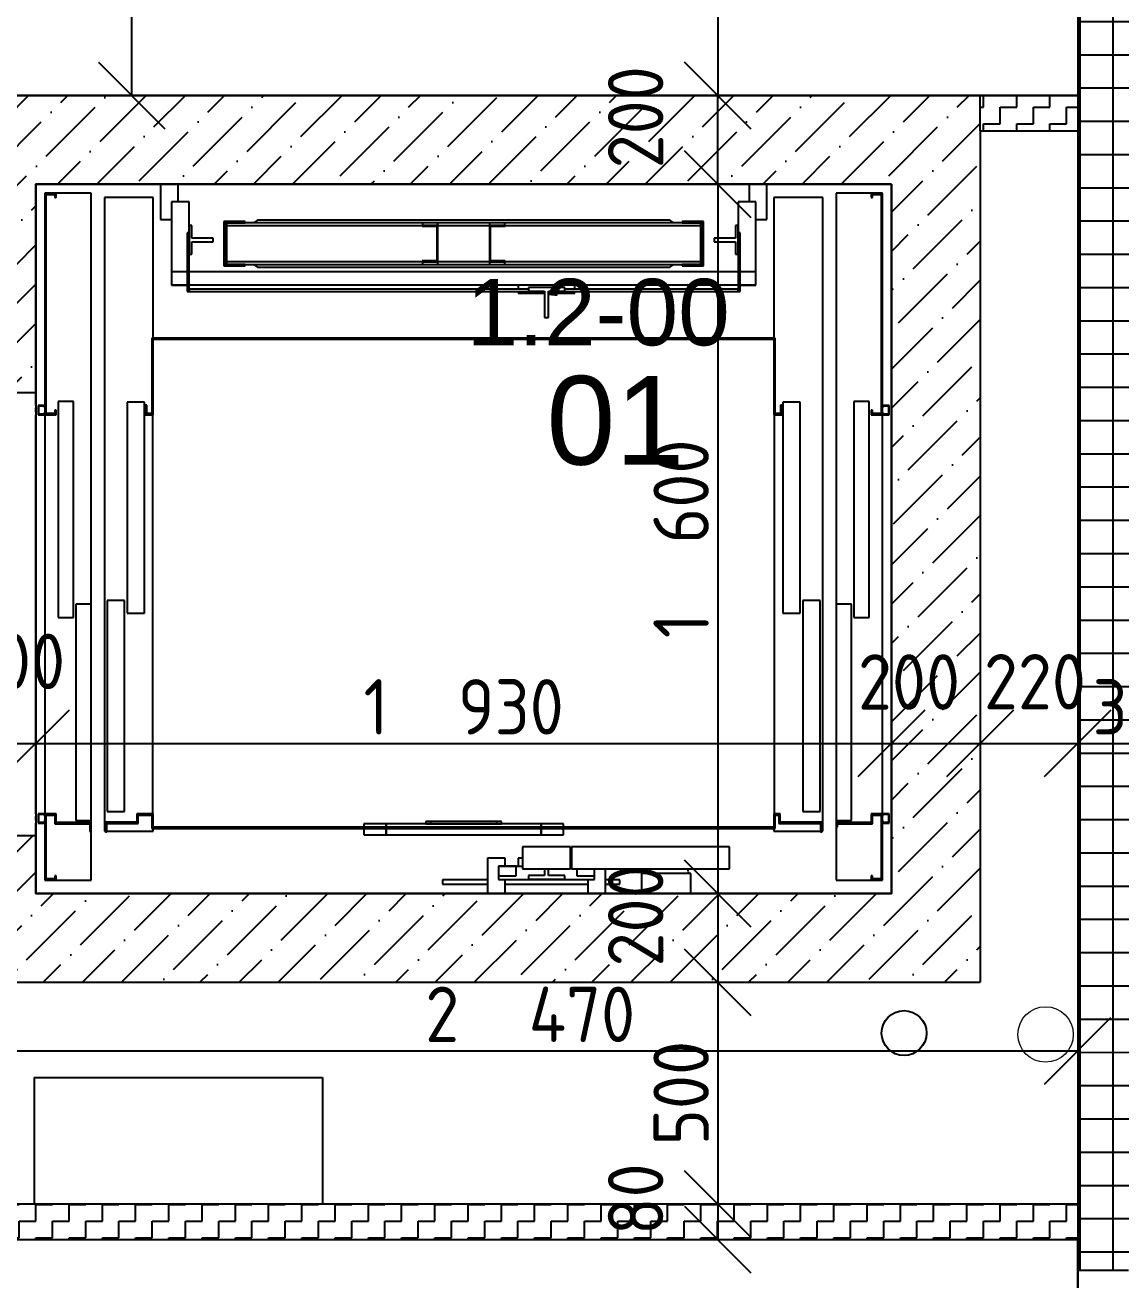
# Model space of a CAD drawing. Extents: x 4511820 to 5180432, y -1526536 to -944957.
# Drawn here: x 4991497 to 4993968, y -1336916 to -1334086 of the extents above; entities that cross this region are included whole.
import ezdxf

# ---------------------------------------------------------------- set-up
doc = ezdxf.new("R2010")
doc.units = 0
doc.header["$MEASUREMENT"] = 0
doc.layers.get('0').update_dxf_attribs({"linetype": 'CONTINUOUS'})
doc.layers.get('Defpoints').update_dxf_attribs({"color": 61, "linetype": 'CONTINUOUS'})
for name, color, linetype in [('KÓTY', 4, 'CONTINUOUS'), ('MÚRY', 1, 'CONTINUOUS'), ('Plochy', 41, 'CONTINUOUS'), ('POPIS', 7, 'CONTINUOUS'), ('POZEMOK', 7, 'CONTINUOUS'), ('TENKÁ', 7, 'CONTINUOUS'), ('tzb', 153, 'CONTINUOUS'), ('zz-vetr', 52, 'CONTINUOUS'), ('ŠRAFY', 82, 'CONTINUOUS')]:
    doc.layers.add(name, color=color, linetype=linetype)
doc.layers.add('zz-kanal-splaskova', color=37, linetype='CONTINUOUS', lineweight=18)
doc.styles.add('ARIAL', font='arial.ttf')
doc.styles.add('STYLE1', font='isocp.shx')
doc.dimstyles.new('STANDARD-50', dxfattribs={"dimtxt": 125, "dimasz": 150, "dimexe": 10, "dimexo": 200, "dimgap": 20, "dimtad": 1, "dimdsep": 46, "dimlunit": 6, "dimtxsty": 'STYLE1', "dimblk1": 'OBLIQUE', "dimblk2": 'OBLIQUE', "dimsah": 1, "dimcen": 2.5, "dimse1": 1, "dimse2": 1, "dimadec": 0, "dimazin": 0, "dimtfac": 1, "dimtmove": 1, "dimatfit": 3, "dimldrblk": 'OBLIQUE', "dimfxl": 1, "dimtolj": 1, "dimtzin": 0, "dimarcsym": 0})
pattern_1 = [(0, (-68841.5, 128041), (37.5, 37.5), [37.5, -37.5]), (90, (-68804, 128041), (-37.5, 37.5), [37.5, -37.5])]

# ---------------------------------------------------------------- blocks, each defined once
blk = doc.blocks.new('_OBLIQUE')
at = {"color": 0, "linetype": 'ByBlock'}
blk.add_line((-0.5, -0.5), (0.5, 0.5), dxfattribs=at)
blk = doc.blocks.new('*D22715')
at = {"layer": 'Defpoints', "color": 0}
for p in [(4993272.5, -1332585.2), (4993059, -1334245.2), (4993272.5, -1334245.2)]:
    blk.add_point(p, dxfattribs=at)
at = {"layer": 'KÓTY', "color": 0, "lineweight": -2}
blk.add_line((4993059, -1332585.2), (4993059, -1334245.2), dxfattribs=at)
at = {"layer": 'KÓTY', "color": 0, "linetype": 'ByBlock', "lineweight": -2, "xscale": 150, "yscale": 150, "zscale": 150}
for p, rotation in [((4993059, -1332585.2), 90), ((4993059, -1334245.2), 270)]:
    blk.add_blockref('_OBLIQUE', p, dxfattribs=dict(at, rotation=rotation))
at = {"layer": 'KÓTY', "color": 0, "insert": (4992955, -1333654.5), "char_height": 125, "attachment_point": 5, "rotation": 90, "style": 'STYLE1'}
blk.add_mtext('\\A1;1ﾠ660', dxfattribs=at)
blk = doc.blocks.new('*D22717')
at = {"layer": 'Defpoints', "color": 0}
for p in [(4991571, -1332305.2), (4991571, -1334245.2), (4991737, -1334245.2)]:
    blk.add_point(p, dxfattribs=at)
at = {"layer": 'KÓTY', "color": 0, "lineweight": -2}
blk.add_line((4991737, -1332305.2), (4991737, -1334245.2), dxfattribs=at)
at = {"layer": 'KÓTY', "color": 0, "linetype": 'ByBlock', "lineweight": -2, "xscale": 150, "yscale": 150, "zscale": 150}
for p, rotation in [((4991737, -1332305.2), 90), ((4991737, -1334245.2), 270)]:
    blk.add_blockref('_OBLIQUE', p, dxfattribs=dict(at, rotation=rotation))
at = {"layer": 'KÓTY', "color": 0, "insert": (4991644.5, -1333351), "char_height": 125, "attachment_point": 5, "rotation": 90, "style": 'STYLE1'}
blk.add_mtext('\\A1;1ﾠ940', dxfattribs=at)
blk = doc.blocks.new('*D22760')
at = {"layer": 'Defpoints', "color": 0}
for p in [(4991521, -1335706.5), (4991321, -1335915.2), (4991521, -1335915.2)]:
    blk.add_point(p, dxfattribs=at)
at = {"layer": 'KÓTY', "color": 0, "lineweight": -2}
blk.add_line((4991321, -1335706.5), (4991521, -1335706.5), dxfattribs=at)
at = {"layer": 'KÓTY', "color": 0, "linetype": 'ByBlock', "lineweight": -2, "xscale": 150, "yscale": 150, "zscale": 150, "rotation": 180}
blk.add_blockref('_OBLIQUE', (4991321, -1335706.5), dxfattribs=at)
at = {"layer": 'KÓTY', "color": 0, "linetype": 'ByBlock', "lineweight": -2, "xscale": 150, "yscale": 150, "zscale": 150}
blk.add_blockref('_OBLIQUE', (4991521, -1335706.5), dxfattribs=at)
at = {"layer": 'KÓTY', "color": 0, "insert": (4991471.8, -1335521.5), "char_height": 125, "attachment_point": 5, "style": 'STYLE1'}
blk.add_mtext('\\A1;200', dxfattribs=at)
blk = doc.blocks.new('*D22761')
at = {"layer": 'Defpoints', "color": 0}
for p in [(4993451, -1335706.5), (4991521, -1336045.2), (4993451, -1336045.2)]:
    blk.add_point(p, dxfattribs=at)
at = {"layer": 'KÓTY', "color": 0, "lineweight": -2}
blk.add_line((4991521, -1335706.5), (4993451, -1335706.5), dxfattribs=at)
at = {"layer": 'KÓTY', "color": 0, "linetype": 'ByBlock', "lineweight": -2, "xscale": 150, "yscale": 150, "zscale": 150, "rotation": 180}
blk.add_blockref('_OBLIQUE', (4991521, -1335706.5), dxfattribs=at)
at = {"layer": 'KÓTY', "color": 0, "linetype": 'ByBlock', "lineweight": -2, "xscale": 150, "yscale": 150, "zscale": 150}
blk.add_blockref('_OBLIQUE', (4993451, -1335706.5), dxfattribs=at)
at = {"layer": 'KÓTY', "color": 0, "insert": (4992486, -1335624), "char_height": 125, "attachment_point": 5, "style": 'STYLE1'}
blk.add_mtext('\\A1;1ﾠ930', dxfattribs=at)
blk = doc.blocks.new('*D22762')
at = {"layer": 'Defpoints', "color": 0}
for p in [(4993651, -1335706.5), (4993451, -1336045.2), (4993651, -1336045.2)]:
    blk.add_point(p, dxfattribs=at)
at = {"layer": 'KÓTY', "color": 0, "lineweight": -2}
blk.add_line((4993451, -1335706.5), (4993651, -1335706.5), dxfattribs=at)
at = {"layer": 'KÓTY', "color": 0, "linetype": 'ByBlock', "lineweight": -2, "xscale": 150, "yscale": 150, "zscale": 150, "rotation": 180}
blk.add_blockref('_OBLIQUE', (4993451, -1335706.5), dxfattribs=at)
at = {"layer": 'KÓTY', "color": 0, "linetype": 'ByBlock', "lineweight": -2, "xscale": 150, "yscale": 150, "zscale": 150}
blk.add_blockref('_OBLIQUE', (4993651, -1335706.5), dxfattribs=at)
at = {"layer": 'KÓTY', "color": 0, "insert": (4993490.5, -1335568), "char_height": 125, "attachment_point": 5, "style": 'STYLE1'}
blk.add_mtext('\\A1;200', dxfattribs=at)
blk = doc.blocks.new('*D22763')
at = {"layer": 'Defpoints', "color": 0}
for p in [(4993651, -1335706.5), (4993871, -1335706.5), (4993871, -1335706.5)]:
    blk.add_point(p, dxfattribs=at)
at = {"layer": 'KÓTY', "color": 0, "lineweight": -2}
blk.add_line((4993651, -1335706.5), (4993871, -1335706.5), dxfattribs=at)
at = {"layer": 'KÓTY', "color": 0, "linetype": 'ByBlock', "lineweight": -2, "xscale": 150, "yscale": 150, "zscale": 150, "rotation": 180}
blk.add_blockref('_OBLIQUE', (4993651, -1335706.5), dxfattribs=at)
at = {"layer": 'KÓTY', "color": 0, "linetype": 'ByBlock', "lineweight": -2, "xscale": 150, "yscale": 150, "zscale": 150}
blk.add_blockref('_OBLIQUE', (4993871, -1335706.5), dxfattribs=at)
at = {"layer": 'KÓTY', "color": 0, "insert": (4993774.5, -1335567.5), "char_height": 125, "attachment_point": 5, "style": 'STYLE1'}
blk.add_mtext('\\A1;220', dxfattribs=at)
blk = doc.blocks.new('*D22764')
at = {"layer": 'Defpoints', "color": 0}
for p in [(4993871, -1335706.5), (4994171, -1335706.5), (4994171, -1335706.5)]:
    blk.add_point(p, dxfattribs=at)
at = {"layer": 'KÓTY', "color": 0, "lineweight": -2}
blk.add_line((4993871, -1335706.5), (4994171, -1335706.5), dxfattribs=at)
at = {"layer": 'KÓTY', "color": 0, "linetype": 'ByBlock', "lineweight": -2, "xscale": 150, "yscale": 150, "zscale": 150, "rotation": 180}
blk.add_blockref('_OBLIQUE', (4993871, -1335706.5), dxfattribs=at)
at = {"layer": 'KÓTY', "color": 0, "linetype": 'ByBlock', "lineweight": -2, "xscale": 150, "yscale": 150, "zscale": 150}
blk.add_blockref('_OBLIQUE', (4994171, -1335706.5), dxfattribs=at)
at = {"layer": 'KÓTY', "color": 0, "insert": (4994021, -1335624), "char_height": 125, "attachment_point": 5, "style": 'STYLE1'}
blk.add_mtext('\\A1;300', dxfattribs=at)
blk = doc.blocks.new('*D22765')
at = {"layer": 'Defpoints', "color": 0}
for p in [(4993059, -1334245.2), (4993451, -1334245.2), (4993451, -1334445.2)]:
    blk.add_point(p, dxfattribs=at)
at = {"layer": 'KÓTY', "color": 0, "lineweight": -2}
blk.add_line((4993059, -1334445.2), (4993059, -1334245.2), dxfattribs=at)
at = {"layer": 'KÓTY', "color": 0, "linetype": 'ByBlock', "lineweight": -2, "xscale": 150, "yscale": 150, "zscale": 150}
for p, rotation in [((4993059, -1334245.2), 90), ((4993059, -1334445.2), 270)]:
    blk.add_blockref('_OBLIQUE', p, dxfattribs=dict(at, rotation=rotation))
at = {"layer": 'KÓTY', "color": 0, "insert": (4992874, -1334294.4), "char_height": 125, "attachment_point": 5, "rotation": 90, "style": 'STYLE1'}
blk.add_mtext('\\A1;200', dxfattribs=at)
blk = doc.blocks.new('*D22766')
at = {"layer": 'Defpoints', "color": 0}
for p in [(4993451, -1334445.2), (4993059, -1336045.2), (4993451, -1336045.2)]:
    blk.add_point(p, dxfattribs=at)
at = {"layer": 'KÓTY', "color": 0, "lineweight": -2}
blk.add_line((4993059, -1334445.2), (4993059, -1336045.2), dxfattribs=at)
at = {"layer": 'KÓTY', "color": 0, "linetype": 'ByBlock', "lineweight": -2, "xscale": 150, "yscale": 150, "zscale": 150}
for p, rotation in [((4993059, -1334445.2), 90), ((4993059, -1336045.2), 270)]:
    blk.add_blockref('_OBLIQUE', p, dxfattribs=dict(at, rotation=rotation))
at = {"layer": 'KÓTY', "color": 0, "insert": (4992976.5, -1335245.2), "char_height": 125, "attachment_point": 5, "rotation": 90, "style": 'STYLE1'}
blk.add_mtext('\\A1;1ﾠ600', dxfattribs=at)
blk = doc.blocks.new('*D22767')
at = {"layer": 'Defpoints', "color": 0}
for p in [(4993059, -1336045.2), (4993059, -1336245.2), (4993059, -1336245.2)]:
    blk.add_point(p, dxfattribs=at)
at = {"layer": 'KÓTY', "color": 0, "lineweight": -2}
blk.add_line((4993059, -1336045.2), (4993059, -1336245.2), dxfattribs=at)
at = {"layer": 'KÓTY', "color": 0, "linetype": 'ByBlock', "lineweight": -2, "xscale": 150, "yscale": 150, "zscale": 150}
for p, rotation in [((4993059, -1336045.2), 90), ((4993059, -1336245.2), 270)]:
    blk.add_blockref('_OBLIQUE', p, dxfattribs=dict(at, rotation=rotation))
at = {"layer": 'KÓTY', "color": 0, "insert": (4992874, -1336094.4), "char_height": 125, "attachment_point": 5, "rotation": 90, "style": 'STYLE1'}
blk.add_mtext('\\A1;200', dxfattribs=at)
blk = doc.blocks.new('*D22768')
at = {"layer": 'Defpoints', "color": 0}
for p in [(4993059, -1336245.2), (4993059, -1336745.2), (4993059, -1336745.2)]:
    blk.add_point(p, dxfattribs=at)
at = {"layer": 'KÓTY', "color": 0, "lineweight": -2}
blk.add_line((4993059, -1336245.2), (4993059, -1336745.2), dxfattribs=at)
at = {"layer": 'KÓTY', "color": 0, "linetype": 'ByBlock', "lineweight": -2, "xscale": 150, "yscale": 150, "zscale": 150}
for p, rotation in [((4993059, -1336245.2), 90), ((4993059, -1336745.2), 270)]:
    blk.add_blockref('_OBLIQUE', p, dxfattribs=dict(at, rotation=rotation))
at = {"layer": 'KÓTY', "color": 0, "insert": (4992976.5, -1336495.2), "char_height": 125, "attachment_point": 5, "rotation": 90, "style": 'STYLE1'}
blk.add_mtext('\\A1;500', dxfattribs=at)
blk = doc.blocks.new('*D22769')
at = {"layer": 'Defpoints', "color": 0}
for p in [(4993059, -1336745.2), (4993059, -1336825.2), (4993059, -1336825.2)]:
    blk.add_point(p, dxfattribs=at)
at = {"layer": 'KÓTY', "color": 0, "lineweight": -2}
blk.add_line((4993059, -1336745.2), (4993059, -1336825.2), dxfattribs=at)
at = {"layer": 'KÓTY', "color": 0, "linetype": 'ByBlock', "lineweight": -2, "xscale": 150, "yscale": 150, "zscale": 150}
for p, rotation in [((4993059, -1336745.2), 90), ((4993059, -1336825.2), 270)]:
    blk.add_blockref('_OBLIQUE', p, dxfattribs=dict(at, rotation=rotation))
at = {"layer": 'KÓTY', "color": 0, "insert": (4992874, -1336734.4), "char_height": 125, "attachment_point": 5, "rotation": 90, "style": 'STYLE1'}
blk.add_mtext('\\A1;80', dxfattribs=at)
blk = doc.blocks.new('*D22771')
at = {"layer": 'Defpoints', "color": 0}
for p in [(4991401, -1336245.2), (4993871, -1336245.2), (4993871, -1336400)]:
    blk.add_point(p, dxfattribs=at)
at = {"layer": 'KÓTY', "color": 0, "lineweight": -2}
blk.add_line((4991401, -1336400), (4993871, -1336400), dxfattribs=at)
at = {"layer": 'KÓTY', "color": 0, "linetype": 'ByBlock', "lineweight": -2, "xscale": 150, "yscale": 150, "zscale": 150, "rotation": 180}
blk.add_blockref('_OBLIQUE', (4991401, -1336400), dxfattribs=at)
at = {"layer": 'KÓTY', "color": 0, "linetype": 'ByBlock', "lineweight": -2, "xscale": 150, "yscale": 150, "zscale": 150}
blk.add_blockref('_OBLIQUE', (4993871, -1336400), dxfattribs=at)
at = {"layer": 'KÓTY', "color": 0, "insert": (4992636, -1336317.5), "char_height": 125, "attachment_point": 5, "style": 'STYLE1'}
blk.add_mtext('\\A1;2ﾠ470', dxfattribs=at)

msp = doc.modelspace()

# ---------------------------------------------------------------- hatches: boundary and pattern name
at = {"layer": 'ŠRAFY', "ltscale": 0.25}
h = msp.add_hatch(dxfattribs=at)
h.set_pattern_fill('ANSI37', color=256, scale=600, angle=45)
h.set_pattern_definition([(90, (-3307273.674, 493071.734), (-75, 1e-14), []), (180, (-3307273.674, 493071.734), (-1e-14, -75), [])])
h.paths.add_polyline_path([(4993986, -1336895.191), (4994171, -1336895.191), (4994171, -1336510.191), (4994171, -1336395.191), (4994171, -1334935.191), (4994171, -1334035.191), (4994171, -1333895.191), (4994171, -1331895.191), (4993871, -1331895.191), (4993871, -1334245.191), (4993871, -1334325.191), (4993871, -1336745.191), (4993871, -1336825.191), (4993871, -1336895.191)])
at = {"layer": 'ŠRAFY'}
h = msp.add_hatch(dxfattribs=at)
h.set_pattern_fill('ANSI36', color=256, scale=500, angle=360)
h.set_pattern_definition([(45, (524430.31, 125914.67), (33.1456304, 121.533978), [156.25, -31.25, 0, -31.25])])
h.paths.add_polyline_path([(4991321, -1334245.191), (4991321, -1334545.191), (4991321, -1334915.191), (4991521, -1334915.191), (4991521, -1334445.191), (4991721, -1334445.191), (4991802, -1334445.191), (4991842, -1334445.191), (4992701, -1334445.191), (4993130, -1334445.191), (4993170, -1334445.191), (4993451, -1334445.191), (4993451, -1334465.191), (4993451, -1336045.191), (4992998.5, -1336045.191), (4992887.5, -1336045.191), (4992806.25, -1336045.191), (4992766.25, -1336045.191), (4992579.75, -1336045.191), (4992539.75, -1336045.191), (4991521, -1336045.191), (4991521, -1335915.191), (4991321, -1335915.191), (4991321, -1336245.191), (4991401, -1336245.191), (4993651, -1336245.191), (4993651, -1334645.191), (4993651, -1334325.191), (4993651, -1334245.191)])
at = {"layer": 'ŠRAFY', "ltscale": 0.25}
h = msp.add_hatch(dxfattribs=at)
h.set_pattern_fill('ZIGZAG', color=256, scale=300, style=0)
h.set_pattern_definition(pattern_1)
h.paths.add_polyline_path([(4993671, -1334245.191), (4993651, -1334245.191), (4993651, -1334325.191), (4993871, -1334325.191), (4993871, -1334245.191)])
h = msp.add_hatch(dxfattribs=at)
h.set_pattern_fill('ZIGZAG', color=256, scale=300, style=0)
h.set_pattern_definition(pattern_1)
h.paths.add_polyline_path([(4991321, -1336825.191), (4993871, -1336825.191), (4993871, -1336745.191), (4991401, -1336745.191), (4991401, -1336245.191), (4991321, -1336245.191)])

# ---------------------------------------------------------------- linework, layer by layer
at = {"layer": 'MÚRY'}
for p, q in [((4993871, -1331245.191), (4993871, -1334245.191)), ((4991321, -1334245.191), (4993671, -1334245.191)), ((4993671, -1334245.191), (4993871, -1334245.191)), ((4993651, -1334325.191), (4993651, -1334645.191)), ((4993651, -1334325.191), (4993651, -1336245.191)), ((4993651, -1334325.191), (4993871, -1334325.191)), ((4993871, -1334325.191), (4993871, -1336745.191)), ((4991802, -1334445.191), (4991521, -1334445.191)), ((4991521, -1334445.191), (4993451, -1334445.191)), ((4991521, -1334915.191), (4991521, -1334445.191)), ((4991721, -1334445.191), (4992701, -1334445.191)), ((4993451, -1334445.191), (4993451, -1336045.191)), ((4991321, -1334915.191), (4991521, -1334915.191)), ((4991521, -1335915.191), (4991321, -1335915.191)), ((4991521, -1336045.191), (4991521, -1335915.191)), ((4993451, -1336045.191), (4991521, -1336045.191)), ((4991401, -1336245.191), (4993651, -1336245.191)), ((4991401, -1336745.191), (4993871, -1336745.191)), ((4991321, -1336825.191), (4993871, -1336825.191)), ((4993871, -1336945.191), (4993871, -1336825.191))]:
    msp.add_line(p, q, dxfattribs=at)
at = {"layer": 'Plochy'}
for points in [[(4989671, -1336540.191), (4989671, -1328945.191), (4989536, -1328945.191), (4989536, -1327245.191), (4993871, -1327245.191), (4993871, -1328945.191), (4991321, -1328945.191), (4991321, -1332695.191), (4991571, -1332695.191), (4991571, -1332305.191), (4992771, -1332305.191), (4992771, -1332585.191), (4993871, -1332585.191), (4993871, -1334245.191), (4991321, -1334245.191), (4991321, -1336825.191), (4993871, -1336825.191), (4993871, -1338205.191), (4990196, -1338205.191), (4990196, -1337740.191), (4988246, -1337740.191), (4988246, -1336540.191), (4989671, -1336540.191)], [(4993451, -1334445.191), (4991521, -1334445.191), (4991521, -1336045.191), (4993451, -1336045.191)]]:
    msp.add_lwpolyline(points, close=True, dxfattribs=at)
at = {"layer": 'POZEMOK'}
for p, q in [((4991541, -1334465.191), (4991541, -1334965.191)), ((4991567, -1334465.191), (4991541, -1334465.191)), ((4991646, -1334465.191), (4991567, -1334465.191)), ((4991567, -1334475.191), (4991567, -1334465.191)), ((4991646, -1335392.741), (4991646, -1334465.191)), ((4991842, -1334445.191), (4991802, -1334445.191)), ((4991802, -1334445.191), (4991802, -1334525.191)), ((4993130, -1334445.191), (4991842, -1334445.191)), ((4991842, -1334485.191), (4991842, -1334445.191)), ((4993170, -1334445.191), (4993130, -1334445.191)), ((4993130, -1334445.191), (4993130, -1334485.191)), ((4993451, -1334445.191), (4993170, -1334445.191)), ((4993170, -1334525.191), (4993170, -1334445.191)), ((4993405, -1334465.191), (4993326, -1334465.191)), ((4993326, -1334465.191), (4993326, -1335392.741)), ((4993405, -1334465.191), (4993405, -1334475.191)), ((4993431, -1334465.191), (4993405, -1334465.191)), ((4993431, -1334965.191), (4993431, -1334465.191)), ((4993451, -1334465.191), (4993451, -1334445.191)), ((4991544, -1334962.191), (4991544, -1334468.191)), ((4991544, -1334468.191), (4991564, -1334468.191)), ((4991564, -1334468.191), (4991564, -1334475.191)), ((4991564, -1334475.191), (4991567, -1334475.191)), ((4991676, -1334475.191), (4991676, -1335904.191)), ((4991786, -1334475.191), (4991676, -1334475.191)), ((4991786, -1334792.191), (4991786, -1334475.191)), ((4991867, -1334485.191), (4991827, -1334485.191)), ((4991827, -1334485.191), (4991827, -1334672.941)), ((4991867, -1334555.191), (4991867, -1334485.191)), ((4993145, -1334485.191), (4993105, -1334485.191)), ((4993105, -1334485.191), (4993105, -1334555.191)), ((4993145, -1334672.941), (4993145, -1334485.191)), ((4993296, -1334475.191), (4993186, -1334475.191)), ((4993186, -1334475.191), (4993186, -1334792.191)), ((4993296, -1335904.191), (4993296, -1334475.191)), ((4993405, -1334475.191), (4993408, -1334475.191)), ((4993408, -1334475.191), (4993408, -1334468.191)), ((4993408, -1334468.191), (4993428, -1334468.191)), ((4993428, -1334468.191), (4993428, -1334962.191)), ((4991802, -1334525.191), (4991827, -1334525.191)), ((4991867, -1334538.441), (4991867, -1334603.441)), ((4991872.8, -1334538.441), (4991867, -1334538.441)), ((4991872.8, -1334566.941), (4991872.8, -1334538.441)), ((4991945, -1334529.191), (4991945, -1334629.191)), ((4991993, -1334529.191), (4991945, -1334529.191)), ((4991948, -1334626.191), (4991948, -1334532.191)), ((4991948, -1334532.191), (4991993, -1334532.191)), ((4991951, -1334532.191), (4991948, -1334532.191)), ((4991951, -1334532.191), (4991948, -1334532.191)), ((4991948, -1334538.191), (4991951, -1334538.191)), ((4991948, -1334538.191), (4991951, -1334538.191)), ((4991948, -1334540.691), (4991951, -1334540.691)), ((4991951, -1334540.691), (4991948, -1334540.691)), ((4992393.5, -1334532.191), (4991951, -1334532.191)), ((4991951, -1334532.191), (4991951, -1334538.191)), ((4991951, -1334538.191), (4991951, -1334620.191)), ((4991951, -1334538.191), (4992393.5, -1334538.191)), ((4991993, -1334532.191), (4991993, -1334529.191)), ((4992021, -1334526.191), (4992012, -1334532.191)), ((4992951, -1334526.191), (4992021, -1334526.191)), ((4992392.5, -1334538.191), (4992392.5, -1334540.191)), ((4992427.5, -1334538.191), (4992392.5, -1334538.191)), ((4992392.5, -1334540.191), (4992425.5, -1334540.191)), ((4992427.5, -1334532.191), (4992393.5, -1334532.191)), ((4992393.5, -1334532.191), (4992393.5, -1334538.191)), ((4992393.5, -1334538.191), (4992427.5, -1334538.191)), ((4992425.5, -1334540.191), (4992425.5, -1334618.191)), ((4992544.5, -1334532.191), (4992427.5, -1334532.191)), ((4992427.5, -1334538.191), (4992427.5, -1334532.191)), ((4992427.5, -1334620.191), (4992427.5, -1334538.191)), ((4992427.5, -1334538.191), (4992544.5, -1334538.191)), ((4992578.5, -1334532.191), (4992544.5, -1334532.191)), ((4992544.5, -1334532.191), (4992544.5, -1334538.191)), ((4992579.5, -1334538.191), (4992544.5, -1334538.191)), ((4992544.5, -1334538.191), (4992544.5, -1334620.191)), ((4992544.5, -1334538.191), (4992578.5, -1334538.191)), ((4992546.5, -1334540.191), (4992579.5, -1334540.191)), ((4992546.5, -1334618.191), (4992546.5, -1334540.191)), ((4993021, -1334532.191), (4992578.5, -1334532.191)), ((4992578.5, -1334538.191), (4992578.5, -1334532.191)), ((4992578.5, -1334538.191), (4993021, -1334538.191)), ((4992579.5, -1334540.191), (4992579.5, -1334538.191)), ((4992960, -1334532.191), (4992951, -1334526.191)), ((4993027, -1334529.191), (4992979, -1334529.191)), ((4992979, -1334529.191), (4992979, -1334532.191)), ((4992979, -1334532.191), (4993024, -1334532.191)), ((4993021, -1334538.191), (4993021, -1334532.191)), ((4993024, -1334532.191), (4993021, -1334532.191)), ((4993024, -1334532.191), (4993021, -1334532.191)), ((4993021, -1334620.191), (4993021, -1334538.191)), ((4993021, -1334538.191), (4993024, -1334538.191)), ((4993021, -1334538.191), (4993024, -1334538.191)), ((4993021, -1334540.691), (4993024, -1334540.691)), ((4993024, -1334540.691), (4993021, -1334540.691)), ((4993024, -1334532.191), (4993024, -1334626.191)), ((4993027, -1334629.191), (4993027, -1334529.191)), ((4993105, -1334538.441), (4993099.2, -1334538.441)), ((4993099.2, -1334538.441), (4993099.2, -1334566.941)), ((4993105, -1334603.441), (4993105, -1334538.441)), ((4993145, -1334525.191), (4993170, -1334525.191)), ((4991867, -1334555.191), (4991862, -1334555.191)), ((4991862, -1334555.191), (4991862, -1334687.191)), ((4991867, -1334687.191), (4991867, -1334555.191)), ((4991921, -1334566.941), (4991872.8, -1334566.941)), ((4991872.8, -1334574.941), (4991921, -1334574.941)), ((4991872.8, -1334603.441), (4991872.8, -1334574.941)), ((4991921, -1334574.941), (4991921, -1334566.941)), ((4993099.2, -1334566.941), (4993051, -1334566.941)), ((4993051, -1334566.941), (4993051, -1334574.941)), ((4993051, -1334574.941), (4993099.2, -1334574.941)), ((4993099.2, -1334574.941), (4993099.2, -1334603.441)), ((4993110, -1334555.191), (4993105, -1334555.191)), ((4993105, -1334555.191), (4993105, -1334687.191)), ((4993110, -1334687.191), (4993110, -1334555.191)), ((4991867, -1334603.441), (4991872.8, -1334603.441)), ((4993099.2, -1334603.441), (4993105, -1334603.441)), ((4991945, -1334629.191), (4991993, -1334629.191)), ((4991948, -1334617.691), (4991951, -1334617.691)), ((4991951, -1334617.691), (4991948, -1334617.691)), ((4991948, -1334620.691), (4991951, -1334620.691)), ((4991993, -1334626.191), (4991948, -1334626.191)), ((4992393.5, -1334620.191), (4991951, -1334620.191)), ((4991951, -1334620.191), (4991951, -1334626.191)), ((4991951, -1334626.191), (4992393.5, -1334626.191)), ((4991993, -1334629.191), (4991993, -1334626.191)), ((4992012, -1334626.191), (4992021, -1334632.191)), ((4992021, -1334632.191), (4992951, -1334632.191)), ((4992392.5, -1334618.191), (4992392.5, -1334620.191)), ((4992425.5, -1334618.191), (4992392.5, -1334618.191)), ((4992392.5, -1334620.191), (4992427.5, -1334620.191)), ((4992427.5, -1334620.191), (4992393.5, -1334620.191)), ((4992393.5, -1334620.191), (4992393.5, -1334626.191)), ((4992393.5, -1334626.191), (4992427.5, -1334626.191)), ((4992427.5, -1334626.191), (4992427.5, -1334620.191)), ((4992544.5, -1334620.191), (4992427.5, -1334620.191)), ((4992427.5, -1334626.191), (4992544.5, -1334626.191)), ((4992578.5, -1334620.191), (4992544.5, -1334620.191)), ((4992544.5, -1334620.191), (4992544.5, -1334626.191)), ((4992544.5, -1334620.191), (4992579.5, -1334620.191)), ((4992544.5, -1334626.191), (4992578.5, -1334626.191)), ((4992579.5, -1334618.191), (4992546.5, -1334618.191)), ((4993021, -1334620.191), (4992578.5, -1334620.191)), ((4992578.5, -1334626.191), (4992578.5, -1334620.191)), ((4992578.5, -1334626.191), (4993021, -1334626.191)), ((4992579.5, -1334620.191), (4992579.5, -1334618.191)), ((4992951, -1334632.191), (4992960, -1334626.191)), ((4993024, -1334626.191), (4992979, -1334626.191)), ((4992979, -1334626.191), (4992979, -1334629.191)), ((4992979, -1334629.191), (4993027, -1334629.191)), ((4993021, -1334617.691), (4993024, -1334617.691)), ((4993024, -1334617.691), (4993021, -1334617.691)), ((4993021, -1334626.191), (4993021, -1334620.191)), ((4993021, -1334620.691), (4993024, -1334620.691)), ((4991827, -1334642.941), (4991827, -1334671.941)), ((4991862, -1334642.941), (4991827, -1334642.941)), ((4993105, -1334642.941), (4991867, -1334642.941)), ((4993145, -1334642.941), (4993110, -1334642.941)), ((4993145, -1334671.941), (4993145, -1334642.941)), ((4991827, -1334671.941), (4991862, -1334671.941)), ((4991827, -1334672.941), (4991862, -1334672.941)), ((4991862, -1334687.191), (4991867, -1334687.191)), ((4991867, -1334671.941), (4993105, -1334671.941)), ((4991867, -1334682.191), (4991867, -1334687.191)), ((4992632, -1334682.191), (4991867, -1334682.191)), ((4991867, -1334687.191), (4992668.5, -1334687.191)), ((4992737, -1334672.941), (4992609, -1334672.941)), ((4992609, -1334672.941), (4992609, -1334682.191)), ((4992609, -1334687.191), (4992609, -1334690.941)), ((4992609, -1334690.941), (4992668.5, -1334690.941)), ((4992714, -1334677.941), (4992632, -1334677.941)), ((4992632, -1334677.941), (4992632, -1334686.191)), ((4992632, -1334686.191), (4992668.5, -1334686.191)), ((4992668.5, -1334686.191), (4992668.5, -1334746.191)), ((4992677.5, -1334746.191), (4992677.5, -1334686.191)), ((4992677.5, -1334686.191), (4992714, -1334686.191)), ((4992677.5, -1334687.191), (4993105, -1334687.191)), ((4992677.5, -1334690.941), (4992737, -1334690.941)), ((4992714, -1334686.191), (4992714, -1334677.941)), ((4993105, -1334682.191), (4992714, -1334682.191)), ((4992737, -1334682.191), (4992737, -1334672.941)), ((4992737, -1334690.941), (4992737, -1334687.191)), ((4993105, -1334687.191), (4993105, -1334682.191)), ((4993105, -1334687.191), (4993110, -1334687.191)), ((4993110, -1334671.941), (4993145, -1334671.941)), ((4993110, -1334672.941), (4993145, -1334672.941)), ((4992668.5, -1334746.191), (4992677.5, -1334746.191)), ((4991783, -1334792.191), (4991783, -1334962.191)), ((4991786, -1334965.191), (4991786, -1334795.191)), ((4991521, -1334944.191), (4991521, -1334915.191)), ((4991526.5, -1334944.191), (4991526.5, -1334965.191)), ((4991541, -1334944.191), (4991526.5, -1334944.191)), ((4991527.5, -1334964.191), (4991527.5, -1334945.191)), ((4991527.5, -1334945.191), (4991540.5, -1334945.191)), ((4991540.5, -1334945.191), (4991540.5, -1334949.691)), ((4991771, -1334943.691), (4991768, -1334943.691)), ((4991768, -1334943.691), (4991768, -1334965.191)), ((4991771, -1334962.191), (4991771, -1334943.691)), ((4993445.5, -1334944.191), (4993431, -1334944.191)), ((4993431.5, -1334949.691), (4993431.5, -1334945.191)), ((4993431.5, -1334945.191), (4993444.5, -1334945.191)), ((4993444.5, -1334945.191), (4993444.5, -1334964.191)), ((4993445.5, -1334965.191), (4993445.5, -1334944.191)), ((4991521, -1334959.691), (4991521, -1334949.691)), ((4991521, -1335865.191), (4991521, -1334965.191)), ((4991526.5, -1334965.191), (4991541, -1334965.191)), ((4991540.5, -1334964.191), (4991527.5, -1334964.191)), ((4991540.5, -1334949.691), (4991541, -1334949.691)), ((4991541, -1334959.691), (4991540.5, -1334959.691)), ((4991540.5, -1334959.691), (4991540.5, -1334964.191)), ((4991541, -1334965.191), (4991541, -1335865.191)), ((4991541, -1334965.191), (4991567, -1334965.191)), ((4991564, -1334962.191), (4991544, -1334962.191)), ((4991567, -1334955.191), (4991564, -1334955.191)), ((4991564, -1334955.191), (4991564, -1334962.191)), ((4991567, -1334965.191), (4991567, -1334955.191)), ((4991768, -1334965.191), (4991786, -1334965.191)), ((4991783, -1334962.191), (4991771, -1334962.191)), ((4991784.5, -1334965.191), (4991784.5, -1335865.191)), ((4993187.5, -1335865.191), (4993187.5, -1334965.191)), ((4993408, -1334955.191), (4993405, -1334955.191)), ((4993405, -1334955.191), (4993405, -1334965.191)), ((4993405, -1334965.191), (4993431, -1334965.191)), ((4993408, -1334962.191), (4993408, -1334955.191)), ((4993428, -1334962.191), (4993408, -1334962.191)), ((4993431, -1334949.691), (4993431.5, -1334949.691)), ((4993431.5, -1334959.691), (4993431, -1334959.691)), ((4993431, -1335865.191), (4993431, -1334965.191)), ((4993431, -1334965.191), (4993445.5, -1334965.191)), ((4993431.5, -1334964.191), (4993431.5, -1334959.691)), ((4993444.5, -1334964.191), (4993431.5, -1334964.191)), ((4991521, -1335880.691), (4991521, -1335870.691)), ((4991526.5, -1335865.191), (4991526.5, -1335886.191)), ((4991541, -1335865.191), (4991526.5, -1335865.191)), ((4991527.5, -1335885.191), (4991527.5, -1335866.191)), ((4991527.5, -1335866.191), (4991540.5, -1335866.191)), ((4991540.5, -1335866.191), (4991540.5, -1335870.691)), ((4991540.5, -1335870.691), (4991541, -1335870.691)), ((4991541, -1335880.691), (4991540.5, -1335880.691)), ((4991540.5, -1335880.691), (4991540.5, -1335885.191)), ((4991541, -1335865.191), (4991541, -1336015.191)), ((4991567, -1335865.191), (4991541, -1335865.191)), ((4991544, -1336012.191), (4991544, -1335868.191)), ((4991544, -1335868.191), (4991564, -1335868.191)), ((4991564, -1335868.191), (4991564, -1335888.191)), ((4991567, -1335885.191), (4991567, -1335865.191)), ((4991646, -1335885.191), (4991646, -1335880.141)), ((4991783, -1335868.191), (4991783, -1335898.191)), ((4993326, -1335880.141), (4993326, -1335885.191)), ((4993405, -1335865.191), (4993405, -1335885.191)), ((4993431, -1335865.191), (4993405, -1335865.191)), ((4993408, -1335888.191), (4993408, -1335868.191)), ((4993408, -1335868.191), (4993428, -1335868.191)), ((4993428, -1335868.191), (4993428, -1336012.191)), ((4993431, -1336015.191), (4993431, -1335865.191)), ((4993445.5, -1335865.191), (4993431, -1335865.191)), ((4993431, -1335870.691), (4993431.5, -1335870.691)), ((4993431.5, -1335880.691), (4993431, -1335880.691)), ((4993431.5, -1335870.691), (4993431.5, -1335866.191)), ((4993431.5, -1335866.191), (4993444.5, -1335866.191)), ((4993431.5, -1335885.191), (4993431.5, -1335880.691)), ((4993444.5, -1335866.191), (4993444.5, -1335885.191)), ((4993445.5, -1335886.191), (4993445.5, -1335865.191)), ((4991521, -1335915.191), (4991521, -1335886.191)), ((4991526.5, -1335886.191), (4991541, -1335886.191)), ((4991540.5, -1335885.191), (4991527.5, -1335885.191)), ((4991564, -1335888.191), (4991643, -1335888.191)), ((4991646, -1335885.191), (4991567, -1335885.191)), ((4991643, -1335888.191), (4991643, -1335905.191)), ((4991643, -1335905.191), (4991646, -1335905.191)), ((4991646, -1335905.191), (4991646, -1335885.191)), ((4991646, -1336015.191), (4991646, -1335905.191)), ((4991676, -1335904.191), (4991678, -1335904.191)), ((4991681, -1335904.191), (4991786, -1335904.191)), ((4991786, -1335904.191), (4991786, -1335898.191)), ((4992311, -1335887.691), (4992261, -1335887.691)), ((4992261, -1335887.691), (4992261, -1335895.191)), ((4992261, -1335898.191), (4992261, -1335912.691)), ((4992661, -1335887.691), (4992311, -1335887.691)), ((4992311, -1335887.691), (4992311, -1335895.191)), ((4992311, -1335895.191), (4992311, -1335887.691)), ((4992311, -1335898.191), (4992311, -1335912.691)), ((4992311, -1335912.691), (4992311, -1335898.191)), ((4992411, -1335882.691), (4992401, -1335882.691)), ((4992401, -1335882.691), (4992401, -1335887.691)), ((4992401, -1335887.691), (4992411, -1335887.691)), ((4992561, -1335882.691), (4992411, -1335882.691)), ((4992411, -1335882.691), (4992411, -1335887.691)), ((4992411, -1335887.691), (4992561, -1335887.691)), ((4992561, -1335887.691), (4992561, -1335882.691)), ((4992571, -1335882.691), (4992561, -1335882.691)), ((4992561, -1335887.691), (4992571, -1335887.691)), ((4992571, -1335887.691), (4992571, -1335882.691)), ((4992711, -1335887.691), (4992661, -1335887.691)), ((4992661, -1335887.691), (4992661, -1335895.191)), ((4992661, -1335895.191), (4992661, -1335887.691)), ((4992661, -1335898.191), (4992661, -1335912.691)), ((4992661, -1335912.691), (4992661, -1335898.191)), ((4992711, -1335895.191), (4992711, -1335887.691)), ((4992711, -1335912.691), (4992711, -1335898.191)), ((4993186, -1335898.191), (4993186, -1335904.191)), ((4993186, -1335904.191), (4993291, -1335904.191)), ((4993294, -1335904.191), (4993296, -1335904.191)), ((4993326, -1335885.191), (4993326, -1335895.191)), ((4993405, -1335885.191), (4993326, -1335885.191)), ((4993326, -1335895.191), (4993326, -1336015.191)), ((4993326, -1335895.191), (4993329, -1335895.191)), ((4993329, -1335895.191), (4993329, -1335888.191)), ((4993329, -1335888.191), (4993408, -1335888.191)), ((4993431, -1335886.191), (4993445.5, -1335886.191)), ((4993444.5, -1335885.191), (4993431.5, -1335885.191)), ((4992261, -1335912.691), (4992311, -1335912.691)), ((4992311, -1335912.691), (4992661, -1335912.691)), ((4992661, -1335912.691), (4992711, -1335912.691)), ((4992539.75, -1335965.191), (4992539.75, -1336045.191)), ((4992579.75, -1335965.191), (4992539.75, -1335965.191)), ((4992579.75, -1335983.441), (4992579.75, -1335965.191)), ((4992609, -1335965.441), (4992609, -1335983.441)), ((4992619, -1335965.441), (4992609, -1335965.441)), ((4992619, -1335939.691), (4992619, -1335989.691)), ((4992727, -1335939.691), (4992619, -1335939.691)), ((4992727, -1335989.691), (4992727, -1335939.691)), ((4992729, -1335944.066), (4992727, -1335944.066)), ((4992727, -1335949.066), (4992729, -1335949.066)), ((4992729, -1335960.066), (4992727, -1335960.066)), ((4992729, -1335965.066), (4992727, -1335965.066)), ((4992729, -1335965.441), (4992727, -1335965.441)), ((4993086, -1335939.691), (4992729, -1335939.691)), ((4992729, -1335939.691), (4992729, -1335989.691)), ((4993086, -1335989.691), (4993086, -1335939.691)), ((4992604.75, -1335983.441), (4992564.75, -1335983.441)), ((4992564.75, -1335983.441), (4992564.75, -1336005.191)), ((4992619, -1335984.441), (4992564.75, -1335984.441)), ((4992564.75, -1335984.441), (4992564.75, -1336013.441)), ((4992604.75, -1336005.191), (4992604.75, -1335983.441)), ((4992609, -1335983.441), (4992619, -1335983.441)), ((4992619, -1335989.691), (4992727, -1335989.691)), ((4992668.5, -1335989.691), (4992668.5, -1336004.191)), ((4992677.5, -1336004.191), (4992677.5, -1335989.691)), ((4992727, -1335983.441), (4992729, -1335983.441)), ((4992729, -1335984.441), (4992727, -1335984.441)), ((4992729, -1335989.691), (4993086, -1335989.691)), ((4992741.25, -1335989.691), (4992741.25, -1336005.191)), ((4992781.25, -1336005.191), (4992781.25, -1335989.691)), ((4992781.25, -1336013.441), (4992781.25, -1335989.691)), ((4992806.25, -1336045.191), (4992806.25, -1335989.691)), ((4992894.293, -1335989.691), (4992893, -1335996.191)), ((4992993, -1335996.191), (4992991.707, -1335989.691)), ((4991541, -1336015.191), (4991567, -1336015.191)), ((4991564, -1336012.191), (4991544, -1336012.191)), ((4991567, -1336005.191), (4991564, -1336005.191)), ((4991564, -1336005.191), (4991564, -1336012.191)), ((4991567, -1336015.191), (4991567, -1336005.191)), ((4991567, -1336015.191), (4991646, -1336015.191)), ((4992539.75, -1336014.316), (4992438, -1336014.316)), ((4992438, -1336014.316), (4992438, -1336024.316)), ((4992564.75, -1336005.191), (4992604.75, -1336005.191)), ((4992564.75, -1336013.441), (4992781.25, -1336013.441)), ((4992579.75, -1336045.191), (4992579.75, -1336013.441)), ((4992766.25, -1336014.316), (4992579.75, -1336014.316)), ((4992668.5, -1336004.191), (4992632, -1336004.191)), ((4992632, -1336004.191), (4992632, -1336012.441)), ((4992632, -1336012.441), (4992714, -1336012.441)), ((4992714, -1336004.191), (4992677.5, -1336004.191)), ((4992714, -1336012.441), (4992714, -1336004.191)), ((4992741.25, -1336005.191), (4992781.25, -1336005.191)), ((4992766.25, -1336013.441), (4992766.25, -1336045.191)), ((4992838, -1336014.316), (4992806.25, -1336014.316)), ((4992838, -1336024.316), (4992838, -1336014.316)), ((4992998.5, -1336000.191), (4992887.5, -1336000.191)), ((4992887.5, -1336000.191), (4992887.5, -1336045.191)), ((4992893, -1335996.191), (4992893.796, -1336000.191)), ((4992992.204, -1336000.191), (4992993, -1335996.191)), ((4992998.5, -1336045.191), (4992998.5, -1336000.191)), ((4993326, -1336015.191), (4993405, -1336015.191)), ((4993408, -1336005.191), (4993405, -1336005.191)), ((4993405, -1336005.191), (4993405, -1336015.191)), ((4993405, -1336015.191), (4993431, -1336015.191)), ((4993408, -1336012.191), (4993408, -1336005.191)), ((4993428, -1336012.191), (4993408, -1336012.191)), ((4991521, -1336045.191), (4992539.75, -1336045.191)), ((4992438, -1336024.316), (4992539.75, -1336024.316)), ((4992539.75, -1336045.191), (4992579.75, -1336045.191)), ((4992579.75, -1336024.316), (4992766.25, -1336024.316)), ((4992579.75, -1336045.191), (4992766.25, -1336045.191)), ((4992766.25, -1336045.191), (4992806.25, -1336045.191)), ((4992806.25, -1336024.316), (4992838, -1336024.316)), ((4992806.25, -1336045.191), (4992887.5, -1336045.191)), ((4992887.5, -1336045.191), (4992998.5, -1336045.191)), ((4992998.5, -1336045.191), (4993451, -1336045.191))]:
    msp.add_line(p, q, dxfattribs=at)
at = {"layer": 'TENKÁ'}
for p, q in [((4993651, -1334325.191), (4993651, -1334245.191)), ((4993871, -1334245.191), (4993871, -1334325.191)), ((4993189, -1334792.191), (4991783, -1334792.191)), ((4991786, -1334795.191), (4993186, -1334795.191)), ((4993186, -1334795.191), (4993186, -1334965.191)), ((4993189, -1334962.191), (4993189, -1334792.191)), ((4991571, -1334935.241), (4991571, -1335422.641)), ((4991606, -1334935.241), (4991571, -1334935.241)), ((4991606, -1335422.641), (4991606, -1334935.241)), ((4991727, -1334936.741), (4991727, -1335412.641)), ((4991766, -1334936.741), (4991727, -1334936.741)), ((4991766, -1335412.641), (4991766, -1334936.741)), ((4993204, -1334943.691), (4993201, -1334943.691)), ((4993201, -1334943.691), (4993201, -1334962.191)), ((4993204, -1334965.191), (4993204, -1334943.691)), ((4993245, -1334936.741), (4993206, -1334936.741)), ((4993206, -1334936.741), (4993206, -1335412.641)), ((4993245, -1335412.641), (4993245, -1334936.741)), ((4993401, -1334935.241), (4993366, -1334935.241)), ((4993366, -1334935.241), (4993366, -1335422.641)), ((4993401, -1335422.641), (4993401, -1334935.241)), ((4993186, -1334965.191), (4993204, -1334965.191)), ((4993201, -1334962.191), (4993189, -1334962.191)), ((4991611, -1335392.741), (4991611, -1335880.141)), ((4991646, -1335392.741), (4991611, -1335392.741)), ((4991646, -1335880.141), (4991646, -1335392.741)), ((4991682, -1335384.241), (4991682, -1335860.141)), ((4991721, -1335384.241), (4991682, -1335384.241)), ((4991721, -1335860.141), (4991721, -1335384.241)), ((4993290, -1335384.241), (4993251, -1335384.241)), ((4993251, -1335384.241), (4993251, -1335860.141)), ((4993290, -1335860.141), (4993290, -1335384.241)), ((4993361, -1335392.741), (4993326, -1335392.741)), ((4993326, -1335392.741), (4993326, -1335880.141)), ((4993361, -1335880.141), (4993361, -1335392.741)), ((4991571, -1335422.641), (4991606, -1335422.641)), ((4991727, -1335412.641), (4991766, -1335412.641)), ((4993206, -1335412.641), (4993245, -1335412.641)), ((4993366, -1335422.641), (4993401, -1335422.641)), ((4991611, -1335880.141), (4991646, -1335880.141)), ((4991682, -1335860.141), (4991721, -1335860.141)), ((4991786, -1335865.191), (4991749, -1335865.191)), ((4991749, -1335865.191), (4991749, -1335884.191)), ((4991752, -1335868.191), (4991783, -1335868.191)), ((4991752, -1335887.191), (4991752, -1335868.191)), ((4991786, -1335895.191), (4991786, -1335865.191)), ((4993186, -1335865.191), (4993186, -1335895.191)), ((4993200, -1335865.191), (4993186, -1335865.191)), ((4993189, -1335895.191), (4993189, -1335868.191)), ((4993189, -1335868.191), (4993197, -1335868.191)), ((4993197, -1335868.191), (4993197, -1335887.191)), ((4993200, -1335884.191), (4993200, -1335865.191)), ((4993251, -1335860.141), (4993290, -1335860.141)), ((4993326, -1335880.141), (4993361, -1335880.141)), ((4991678, -1335884.191), (4991678, -1335905.691)), ((4991749, -1335884.191), (4991678, -1335884.191)), ((4991678, -1335905.691), (4991681, -1335905.691)), ((4991681, -1335905.691), (4991681, -1335887.191)), ((4991681, -1335887.191), (4991752, -1335887.191)), ((4991783, -1335898.191), (4993189, -1335898.191)), ((4993189, -1335895.191), (4991786, -1335895.191)), ((4993186, -1335895.191), (4993189, -1335895.191)), ((4993189, -1335898.191), (4993189, -1335895.191)), ((4993197, -1335887.191), (4993291, -1335887.191)), ((4993294, -1335884.191), (4993200, -1335884.191)), ((4993291, -1335887.191), (4993291, -1335905.691)), ((4993291, -1335905.691), (4993294, -1335905.691)), ((4993294, -1335905.691), (4993294, -1335884.191)), ((4993871, -1336745.191), (4993871, -1336825.191)), ((4993986, -1336895.191), (4993871, -1336895.191))]:
    msp.add_line(p, q, dxfattribs=at)
at = {"layer": 'tzb'}
for p, q in [((4991517.5, -1336460.191), (4992167.5, -1336460.191)), ((4991517.5, -1336460.191), (4991517.5, -1336745.191)), ((4992167.5, -1336460.191), (4992167.5, -1336745.191))]:
    msp.add_line(p, q, dxfattribs=at)
at = {"layer": 'zz-kanal-splaskova'}
msp.add_circle((4993798.5, -1336362.955), 62.5, dxfattribs=at)
at = {"layer": 'zz-vetr'}
msp.add_circle((4993479.358, -1336359.696), 50.577, dxfattribs=at)

# ---------------------------------------------------------------- texts
at = {"layer": 'POPIS', "lineweight": 40, "ltscale": 0.25, "style": 'ARIAL'}
for s, height, p in [('1.2-00', 150, (4992492.269, -1334808.77)), ('01', 200, (4992672.769, -1335077.77))]:
    msp.add_text(s, height=height, dxfattribs=at).set_placement(p)

# ---------------------------------------------------------------- dimensions: what is measured, and where the dimension line sits
at = {"layer": 'KÓTY'}
for base, p1, p2, picture, middle in [((4991737, -1334245.191), (4991571, -1332305.191), (4991571, -1334245.191), '*D22717', (4991727, -1333351)), ((4993059, -1334245.191), (4993272.5, -1332585.191), (4993272.5, -1334245.191), '*D22715', (4993037.5, -1333654.5))]:
    dim = msp.add_linear_dim(base=base, p1=p1, p2=p2, angle=90, dimstyle='STANDARD-50', dxfattribs=at)
    dim.commit()
    dim.dimension.update_dxf_attribs({"geometry": picture, "text_midpoint": middle, "dimtype": 160})
for base, p1, p2, picture, middle in [((4993059, -1334245.191), (4993451, -1334445.191), (4993451, -1334245.191), '*D22765', (4992874, -1334294.441)), ((4993059, -1336045.191), (4993451, -1334445.191), (4993451, -1336045.191), '*D22766', (4992976.457, -1335245.191)), ((4993059, -1336245.191), (4993059, -1336045.191), (4993059, -1336245.191), '*D22767', (4992874, -1336094.441)), ((4993059, -1336745.191), (4993059, -1336245.191), (4993059, -1336745.191), '*D22768', (4992976.5, -1336495.191)), ((4993059, -1336825.191), (4993059, -1336745.191), (4993059, -1336825.191), '*D22769', (4992874, -1336734.441))]:
    dim = msp.add_linear_dim(base=base, p1=p1, p2=p2, angle=90, dimstyle='STANDARD-50', dxfattribs=at)
    dim.commit()
    dim.dimension.update_dxf_attribs({"geometry": picture, "text_midpoint": middle})
for base, p1, p2, picture, middle in [((4991521, -1335706.5), (4991321, -1335915.191), (4991521, -1335915.191), '*D22760', (4991471.75, -1335521.5)), ((4993451, -1335706.5), (4991521, -1336045.191), (4993451, -1336045.191), '*D22761', (4992486, -1335623.957)), ((4994171, -1335706.5), (4993871, -1335706.5), (4994171, -1335706.5), '*D22764', (4994021, -1335624)), ((4993871, -1336400), (4991401, -1336245.191), (4993871, -1336245.191), '*D22771', (4992636, -1336317.457))]:
    dim = msp.add_linear_dim(base=base, p1=p1, p2=p2, dimstyle='STANDARD-50', dxfattribs=at)
    dim.commit()
    dim.dimension.update_dxf_attribs({"geometry": picture, "text_midpoint": middle})
for base, p1, p2, picture, middle in [((4993651, -1335706.5), (4993451, -1336045.191), (4993651, -1336045.191), '*D22762', (4993490.5, -1335650.5)), ((4993871, -1335706.5), (4993651, -1335706.5), (4993871, -1335706.5), '*D22763', (4993774.5, -1335650))]:
    dim = msp.add_linear_dim(base=base, p1=p1, p2=p2, dimstyle='STANDARD-50', dxfattribs=at)
    dim.commit()
    dim.dimension.update_dxf_attribs({"geometry": picture, "text_midpoint": middle, "dimtype": 160})

doc.saveas('drawing.dxf')
